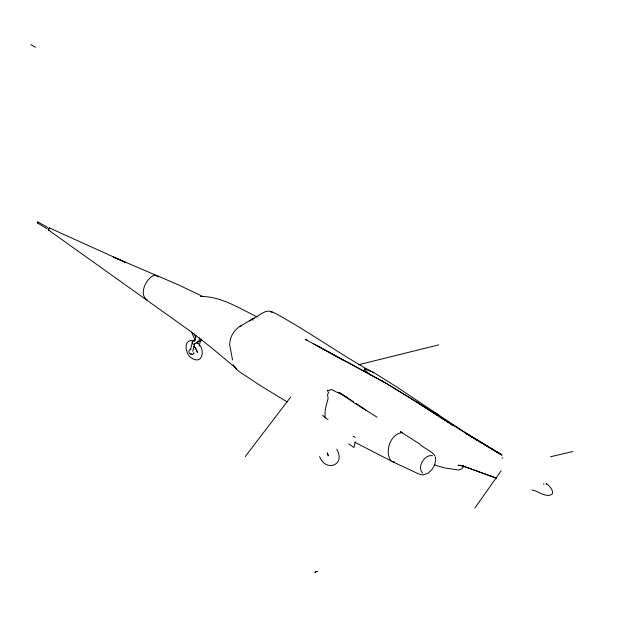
<?xml version="1.0" encoding="UTF-8"?>
<svg xmlns="http://www.w3.org/2000/svg" width="617" height="617" viewBox="0 0 617 617"><rect width="100%" height="100%" fill="white"/><g stroke="black" fill="none" stroke-linecap="round" stroke-linejoin="round"><path stroke-width="0.93" d="M435.779 459.326L434.808 464.532L431.892 469.691L427.82 473.416L422.653 474.936L418.457 473.81L393.083 461.956L354.844 442.273M546.246 483.651L546.207 484.407M355.23 441.872L353.942 447.518L348.551 443.808M190.429 349.793L192.311 342.782M195.936 335.393L194.717 341.116M192.705 351.32L194.818 343.43M197.047 343.746L197.517 341.995M199.7 337.692L198.612 341.664L196.638 342.335M199.083 346.152L200.726 340.021M338.81 392.289L343.623 395.466L331.074 389.412L329.185 390.492L327.257 390.252L328.491 392.605L327.457 395.204L328.09 397.533L327.82 399.862C326.2 405.23 324.264 411.416 325.252 417.809L328.036 419.591M191.995 353.95L190.861 353.772M474.812 508.076L501.22 470.717M245.204 456.595L290.707 397.032M463.444 466.868L461.67 468.82L458.94 470.046L444.333 467.879L434.468 464.886M249.762 320.987L251.836 319.328L254.32 318.449M49.19 229.809C47.602 230.851 48.211 227.465 49.537 227.982L125.544 262.395L113.536 257.088L177.696 284.53L202.499 296.314M195.311 339.79L192.088 341.895L192.211 343.013L193.399 344.379L200.972 340.391L201.057 338.91M190.884 349.245C185.887 350.271 191.309 357.713 194.1 352.993L193.329 353.063M239.735 326.794L241.617 325.707M195.35 339.682L194.949 339.766L191.478 331.931M358.423 364.77L438.733 344.864M550.565 456.75L572.761 451.521M460.405 465.264L458.732 465.419L463.259 465.766L457.984 465.272L462.48 465.766L496.562 478.198M200.402 296.476C220.871 296.152 239.381 308.361 257.312 316.976M393.083 461.956L394.595 461.925M433.928 413.128L436.142 413.321L468.866 434.985M462.48 465.766L461.778 465.65L496.161 478.059M432.494 455.685C424.581 454.151 416.56 467.216 422.637 473.031M30.85 44.617L35.454 47.278M47.694 227.411L37.861 221.95L37.344 222.251L37.344 222.884L47.085 228.745M37.344 222.884L37.861 221.95M147.602 300.278C138.085 295.019 145.998 278.282 154.211 275.282L156.309 275.691L158.114 276.933M532.132 490.045C538.016 490.669 546.323 498.567 552.3 494.055C553.657 489.62 549.184 485.965 546.346 483.404M194.579 340.97C182.462 337.437 184.784 355.137 192.435 358.562C203.618 364.84 205.068 347.641 197.571 342.952M435.162 456.248C431.645 450.618 424.072 448.644 419.467 443.893L400.371 431.669L401.883 432.671C390.245 433.936 384.291 452.068 391.109 460.999M371.341 371.557L364.446 368.789L365.31 369.637L364.338 370.208L367.508 372.205L370.269 374.92M313.883 343.962L383.581 381.977M307.335 340.499L305.492 339.497L382.956 381.445L382.278 381.028C422.552 404.922 461.231 431.376 501.714 454.937L465.226 432.787L501.521 454.69M317.254 345.844L331.098 353.526M331.121 353.541L342.566 360.019M372.614 371.796L398.181 387.885L438.024 414.508M371.442 371.565C338.394 353.209 307.736 330.866 274.457 312.912L270.547 311.516L272.12 311.963C265.672 308.832 260.012 315.341 254.651 317.701L238.501 327.149L234.321 331.383L232.069 334.962L230.48 338.802L229.593 344.371L232.54 359.912M502.145 455.014L464.832 432.664L501.528 454.706M382.278 381.028L417.339 402.431M377.08 417.208L354.582 403.109L343.785 395.566L347.803 397.965M287.09 401.891L259.888 385.286L239.01 371.465L236.658 369.521L233.126 364.539M353.04 436.119L355.168 437.445M502.153 457.853L502.716 458.207M401.22 432.224L402.053 432.756M442.034 418.311L416.128 401.636L453.634 425.792L441.047 417.632M339.358 392.551L353.495 401.79M355.878 403.356L366.791 410.621M372.252 372.036L373.408 372.822M253.163 320.092L251.836 319.328M48.427 229.994L188.686 330.026L210.412 346.847L236.805 368.927M543.346 483.797L543.97 484.306M194.108 346.345L193.784 346.106L196.214 348.967L197.479 352.508L195.049 347.433M235.262 367.562L236.396 368.542M322.622 415.241L325.252 417.809M49.537 227.982L49.769 228.537M327.488 453.055L328.313 455.824L327.203 452.971M336.759 449.261C346.044 465.102 325.722 472.645 319.591 456.557M194.247 333.866L195.774 337.329M435.533 458.562L435.332 457.336L435.548 458.624M317.362 571.373L314.909 572.229L317.362 571.373"/></g></svg>
